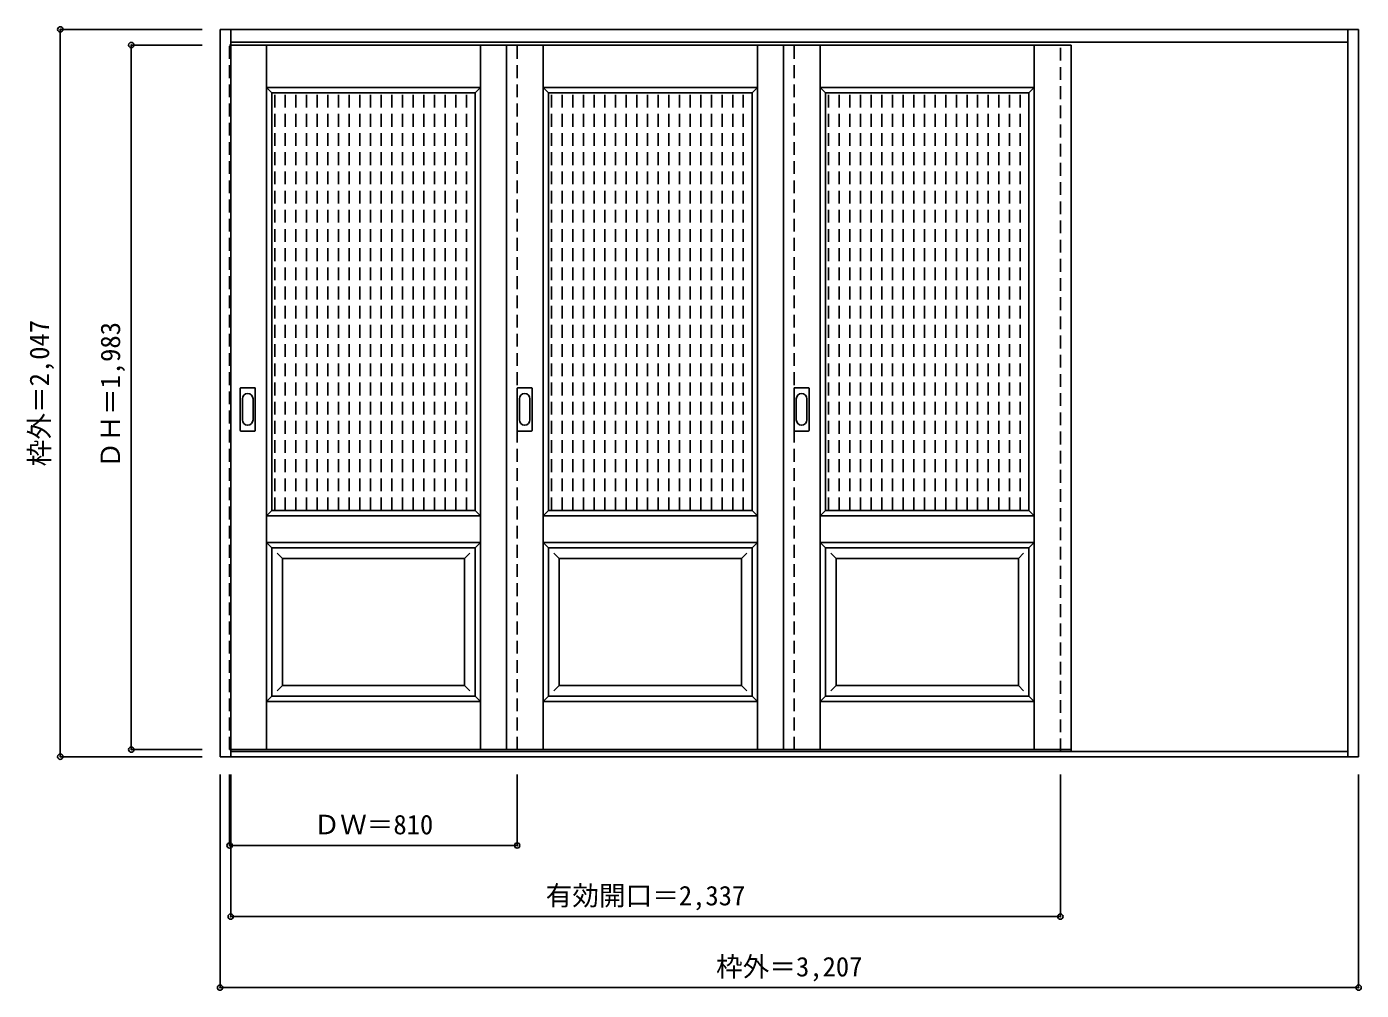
# Model space of a CAD drawing. Units: millimetres, scale not verified. Extents: x -1625 to 2134, y -1511 to 1201.
import ezdxf
from ezdxf.enums import TextEntityAlignment as Align

# ---------------------------------------------------------------- set-up
doc = ezdxf.new("R2010")
doc.units = ezdxf.units.MM
doc.header["$LTSCALE"] = 30
doc.header["$PDMODE"] = 32
doc.header["$PDSIZE"] = 15
doc.linetypes.add('DASHED1', pattern=[1.8, 1.2, -0.6])
doc.layers.add('0-0', color=7, linetype='Continuous')
doc.layers.add('0-1_寸法', color=7, linetype='Continuous')
doc.styles.add('ＭＳ ゴシック', font='')
doc.styles.get('ＭＳ ゴシック').set_extended_font_data('MS Gothic')

msp = doc.modelspace()

# ---------------------------------------------------------------- linework, layer by layer
at = {"layer": '0-0', "color": 3}
for p, q in [((-1080.31, -853.21), (-1080.31, 1193.79)), ((-1080.31, 1193.79), (2126.69, 1193.79)), ((-1050.31, -853.21), (-1050.31, 1193.79)), ((2096.69, -853.21), (2096.69, 1193.79)), ((2126.69, 1193.79), (2126.69, -853.21)), ((-1050.31, 1157.79), (2096.69, 1157.79)), ((-1050.31, 1149.79), (1316.69, 1149.79)), ((-273.31, 1149.79), (-273.31, -833.21)), ((506.69, 1149.79), (506.69, -833.21)), ((1316.69, 1149.79), (1316.69, -833.21)), ((-934.81, 1014.79), (-361.81, 1014.79)), ((-934.81, -160.21), (-934.81, 1014.79)), ((-361.81, -160.21), (-361.81, 1014.79)), ((-154.81, 1014.79), (418.19, 1014.79)), ((-154.81, -160.21), (-154.81, 1014.79)), ((418.19, -160.21), (418.19, 1014.79)), ((625.19, 1014.79), (1198.19, 1014.79)), ((625.19, -160.21), (625.19, 1014.79)), ((1198.19, -160.21), (1198.19, 1014.79)), ((-1023.31, 64.79), (-1023.31, 183.79)), ((-982.81, 185.29), (-1021.81, 185.29)), ((-981.31, 64.79), (-981.31, 183.79)), ((-243.31, 64.79), (-243.31, 183.79)), ((-202.81, 185.29), (-241.81, 185.29)), ((-201.31, 64.79), (-201.31, 183.79)), ((536.69, 64.79), (536.69, 183.79)), ((577.19, 185.29), (538.19, 185.29)), ((578.69, 64.79), (578.69, 183.79)), ((-1021.81, 63.29), (-982.81, 63.29)), ((-241.81, 63.29), (-202.81, 63.29)), ((538.19, 63.29), (577.19, 63.29)), ((-934.81, -160.21), (-361.81, -160.21)), ((-154.81, -160.21), (418.19, -160.21)), ((625.19, -160.21), (1198.19, -160.21)), ((-934.81, -265.21), (-361.81, -265.21)), ((-934.81, -683.21), (-934.81, -265.21)), ((-361.81, -683.21), (-361.81, -265.21)), ((-154.81, -265.21), (418.19, -265.21)), ((-154.81, -683.21), (-154.81, -265.21)), ((418.19, -683.21), (418.19, -265.21)), ((625.19, -265.21), (1198.19, -265.21)), ((625.19, -683.21), (625.19, -265.21)), ((1198.19, -683.21), (1198.19, -265.21)), ((-934.81, -683.21), (-361.81, -683.21)), ((-154.81, -683.21), (418.19, -683.21)), ((625.19, -683.21), (1198.19, -683.21)), ((2126.69, -853.21), (-1080.31, -853.21)), ((-1050.31, -833.21), (1316.69, -833.21)), ((2096.69, -838.21), (-1050.31, -838.21))]:
    msp.add_line(p, q, dxfattribs=at)
at = {"layer": '0-0'}
for p, q in [((-949.81, -833.21), (-949.81, 1149.79)), ((-346.81, -833.21), (-346.81, 1149.79)), ((-169.81, -833.21), (-169.81, 1149.79)), ((433.19, -833.21), (433.19, 1149.79)), ((610.19, -833.21), (610.19, 1149.79)), ((1213.19, -833.21), (1213.19, 1149.79)), ((-949.81, 1029.79), (-934.81, 1014.79)), ((-949.81, 1029.79), (-346.81, 1029.79)), ((-346.81, 1029.79), (-361.81, 1014.79)), ((-169.81, 1029.79), (-154.81, 1014.79)), ((-169.81, 1029.79), (433.19, 1029.79)), ((433.19, 1029.79), (418.19, 1014.79)), ((610.19, 1029.79), (625.19, 1014.79)), ((610.19, 1029.79), (1213.19, 1029.79)), ((1213.19, 1029.79), (1198.19, 1014.79)), ((-1017.31, 153.89), (-1017.31, 94.69)), ((-987.31, 94.69), (-987.31, 153.89)), ((-237.31, 153.89), (-237.31, 94.69)), ((-207.31, 94.69), (-207.31, 153.89)), ((542.69, 153.89), (542.69, 94.69)), ((572.69, 94.69), (572.69, 153.89)), ((-934.81, -160.21), (-949.81, -175.21)), ((-949.81, -175.21), (-346.81, -175.21)), ((-361.81, -160.21), (-346.81, -175.21)), ((-154.81, -160.21), (-169.81, -175.21)), ((-169.81, -175.21), (433.19, -175.21)), ((418.19, -160.21), (433.19, -175.21)), ((625.19, -160.21), (610.19, -175.21)), ((610.19, -175.21), (1213.19, -175.21)), ((1198.19, -160.21), (1213.19, -175.21)), ((-949.81, -250.21), (-934.81, -265.21)), ((-949.81, -250.21), (-346.81, -250.21)), ((-346.81, -250.21), (-361.81, -265.21)), ((-169.81, -250.21), (-154.81, -265.21)), ((-169.81, -250.21), (433.19, -250.21)), ((433.19, -250.21), (418.19, -265.21)), ((610.19, -250.21), (625.19, -265.21)), ((610.19, -250.21), (1213.19, -250.21)), ((1213.19, -250.21), (1198.19, -265.21)), ((-919.81, -280.21), (-904.81, -295.21)), ((-904.81, -653.21), (-904.81, -295.21)), ((-904.81, -295.21), (-391.81, -295.21)), ((-376.81, -280.21), (-391.81, -295.21)), ((-391.81, -653.21), (-391.81, -295.21)), ((-139.81, -280.21), (-124.81, -295.21)), ((-124.81, -653.21), (-124.81, -295.21)), ((-124.81, -295.21), (388.19, -295.21)), ((403.19, -280.21), (388.19, -295.21)), ((388.19, -653.21), (388.19, -295.21)), ((640.19, -280.21), (655.19, -295.21)), ((655.19, -653.21), (655.19, -295.21)), ((655.19, -295.21), (1168.19, -295.21)), ((1183.19, -280.21), (1168.19, -295.21)), ((1168.19, -653.21), (1168.19, -295.21)), ((-904.81, -653.21), (-919.81, -668.21)), ((-904.81, -653.21), (-391.81, -653.21)), ((-391.81, -653.21), (-376.81, -668.21)), ((-124.81, -653.21), (-139.81, -668.21)), ((-124.81, -653.21), (388.19, -653.21)), ((388.19, -653.21), (403.19, -668.21)), ((655.19, -653.21), (640.19, -668.21)), ((655.19, -653.21), (1168.19, -653.21)), ((1168.19, -653.21), (1183.19, -668.21)), ((-934.81, -683.21), (-949.81, -698.21)), ((-949.81, -698.21), (-346.81, -698.21)), ((-361.81, -683.21), (-346.81, -698.21)), ((-154.81, -683.21), (-169.81, -698.21)), ((-169.81, -698.21), (433.19, -698.21)), ((418.19, -683.21), (433.19, -698.21)), ((625.19, -683.21), (610.19, -698.21)), ((610.19, -698.21), (1213.19, -698.21)), ((1198.19, -683.21), (1213.19, -698.21))]:
    msp.add_line(p, q, dxfattribs=at)
at = {"layer": '0-0', "color": 4, "linetype": 'DASHED1'}
for p, q in [((-243.31, -833.21), (-243.31, 1149.79)), ((536.69, -833.21), (536.69, 1149.79)), ((1286.69, -838.21), (1286.69, 1157.79)), ((1316.69, -838.21), (1316.69, 1157.79)), ((-926.4, -160.21), (-926.4, 1014.79)), ((-896.4, -160.21), (-896.4, 1014.79)), ((-866.4, -160.21), (-866.4, 1014.79)), ((-836.4, -160.21), (-836.4, 1014.79)), ((-806.4, -160.21), (-806.4, 1014.79)), ((-776.4, -160.21), (-776.4, 1014.79)), ((-746.4, -160.21), (-746.4, 1014.79)), ((-716.4, -160.21), (-716.4, 1014.79)), ((-686.4, -160.21), (-686.4, 1014.79)), ((-656.4, -160.21), (-656.4, 1014.79)), ((-626.4, -160.21), (-626.4, 1014.79)), ((-596.4, -160.21), (-596.4, 1014.79)), ((-566.4, -160.21), (-566.4, 1014.79)), ((-536.4, -160.21), (-536.4, 1014.79)), ((-506.4, -160.21), (-506.4, 1014.79)), ((-476.4, -160.21), (-476.4, 1014.79)), ((-446.4, -160.21), (-446.4, 1014.79)), ((-416.4, -160.21), (-416.4, 1014.79)), ((-386.4, -160.21), (-386.4, 1014.79)), ((-146.4, -160.21), (-146.4, 1014.79)), ((-116.4, -160.21), (-116.4, 1014.79)), ((-86.4, -160.21), (-86.4, 1014.79)), ((-56.4, -160.21), (-56.4, 1014.79)), ((-26.4, -160.21), (-26.4, 1014.79)), ((3.6, -160.21), (3.6, 1014.79)), ((33.6, -160.21), (33.6, 1014.79)), ((63.6, -160.21), (63.6, 1014.79)), ((93.6, -160.21), (93.6, 1014.79)), ((123.6, -160.21), (123.6, 1014.79)), ((153.6, -160.21), (153.6, 1014.79)), ((183.6, -160.21), (183.6, 1014.79)), ((213.6, -160.21), (213.6, 1014.79)), ((243.6, -160.21), (243.6, 1014.79)), ((273.6, -160.21), (273.6, 1014.79)), ((303.6, -160.21), (303.6, 1014.79)), ((333.6, -160.21), (333.6, 1014.79)), ((363.6, -160.21), (363.6, 1014.79)), ((393.6, -160.21), (393.6, 1014.79)), ((633.6, -160.21), (633.6, 1014.79)), ((663.6, -160.21), (663.6, 1014.79)), ((693.6, -160.21), (693.6, 1014.79)), ((723.6, -160.21), (723.6, 1014.79)), ((753.6, -160.21), (753.6, 1014.79)), ((783.6, -160.21), (783.6, 1014.79)), ((813.6, -160.21), (813.6, 1014.79)), ((843.6, -160.21), (843.6, 1014.79)), ((873.6, -160.21), (873.6, 1014.79)), ((903.6, -160.21), (903.6, 1014.79)), ((933.6, -160.21), (933.6, 1014.79)), ((963.6, -160.21), (963.6, 1014.79)), ((993.6, -160.21), (993.6, 1014.79)), ((1023.6, -160.21), (1023.6, 1014.79)), ((1053.6, -160.21), (1053.6, 1014.79)), ((1083.6, -160.21), (1083.6, 1014.79)), ((1113.6, -160.21), (1113.6, 1014.79)), ((1143.6, -160.21), (1143.6, 1014.79)), ((1173.6, -160.21), (1173.6, 1014.79))]:
    msp.add_line(p, q, dxfattribs=at)
msp.add_lwpolyline([(-1050.31, -833.21), (-1053.31, -833.21), (-1053.31, 1149.79), (-1050.31, 1149.79)], dxfattribs=at)
at = {"layer": '0-0', "color": 3}
for centre, start, end in [((-1021.81, 183.79), 90, 180), ((-982.81, 183.79), 0, 90), ((-241.81, 183.79), 90, 180), ((-202.81, 183.79), 0, 90), ((538.19, 183.79), 90, 180), ((577.19, 183.79), 0, 90), ((-1021.81, 64.79), 180, 270), ((-982.81, 64.79), 270, 0), ((-241.81, 64.79), 180, 270), ((-202.81, 64.79), 270, 0), ((538.19, 64.79), 180, 270), ((577.19, 64.79), 270, 0)]:
    msp.add_arc(centre, 1.5, start, end, dxfattribs=at)
at = {"layer": '0-0'}
for centre, start, end in [((-1002.31, 153.89), 0, 180), ((-222.31, 153.89), 0, 180), ((557.69, 153.89), 0, 180), ((-1002.31, 94.69), 180, 0), ((-222.31, 94.69), 180, 0), ((557.69, 94.69), 180, 0)]:
    msp.add_arc(centre, 15, start, end, dxfattribs=at)
at = {"layer": '0-1_寸法', "color": 4}
for p, q in [((-1530.31, 1193.79), (-1530.31, -853.21)), ((-1530.31, 1193.79), (-1130.31, 1193.79)), ((-1330.31, 1149.79), (-1130.31, 1149.79)), ((-1330.31, 1149.79), (-1330.31, -833.21)), ((-1530.31, -853.21), (-1130.31, -853.21)), ((-1330.31, -833.21), (-1130.31, -833.21)), ((-1080.31, -1503.21), (-1080.31, -903.21)), ((-1053.31, -1103.21), (-1053.31, -903.21)), ((-1050.31, -1303.21), (-1050.31, -903.21))]:
    msp.add_line(p, q, dxfattribs=at)
for points in [[(-1080.31, -1503.21), (2126.69, -1503.21), (2126.69, -903.21)], [(-1053.31, -1103.21), (-243.31, -1103.21), (-243.31, -903.21)], [(-1050.31, -1303.21), (1286.69, -1303.21), (1286.69, -903.21)]]:
    msp.add_lwpolyline(points, dxfattribs=at)
at = {"layer": '0-1_寸法'}
for p in [(-1530.31, 1193.79), (-1330.31, 1149.79), (-1330.31, -833.21), (-1530.31, -853.21), (-1053.31, -1103.21), (-243.31, -1103.21), (-1050.31, -1303.21), (1286.69, -1303.21), (-1080.31, -1503.21), (2126.69, -1503.21)]:
    msp.add_point(p, dxfattribs=at)

# ---------------------------------------------------------------- texts
at = {"layer": '0-1_寸法', "style": 'ＭＳ ゴシック'}
for s, p in [('枠外＝2,047', (-1545.31, -35.96)), ('ＤＨ＝1,983', (-1345.31, -41.96))]:
    msp.add_text(s, height=54.99, rotation=90, dxfattribs=at).set_placement(p, align=Align.BOTTOM_LEFT)
for s, p in [('ＤＷ＝810', (-817.06, -1088.21)), ('有効開口＝2,337', (-163.06, -1288.21)), ('枠外＝3,207', (316.94, -1488.21))]:
    msp.add_text(s, height=54.99, dxfattribs=at).set_placement(p, align=Align.BOTTOM_LEFT)

doc.saveas('drawing.dxf')
